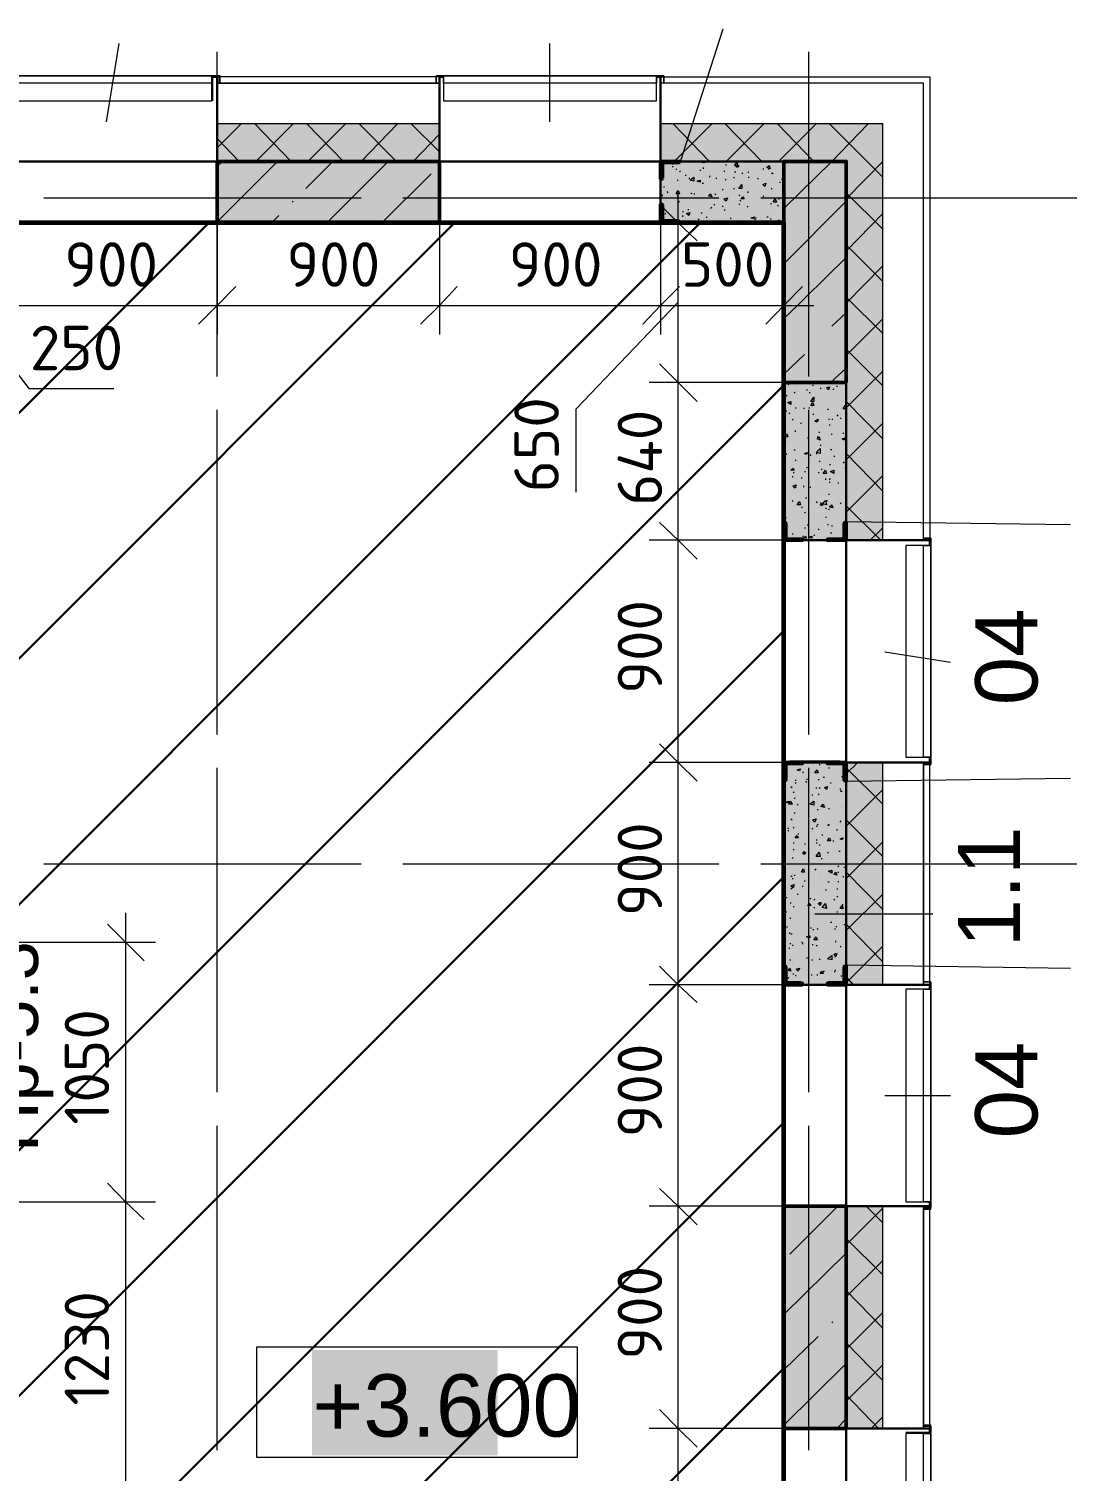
# Model space of a CAD drawing. Header units: millimetres. Extents: x -84737 to 172119, y -43083 to 59399.
# Drawn here: x 134040 to 138277, y 43982 to 49832 of the extents above; entities that cross this region are included whole.
import ezdxf

# ---------------------------------------------------------------- set-up
doc = ezdxf.new("R2010")
doc.units = ezdxf.units.MM
for name, color, linetype, lineweight in [('11) Плинтус ПЛ-2', 70, 'Continuous', 30), ('12) Наливной пол', 150, 'Continuous', 30), ('15) Штукатурка стен СТ-1.1', 161, 'Continuous', 60), ('16) Краска СТ-1.1 стена', 5, 'Continuous', 60), ('20) Шпакл. баз. фин Стена', 40, 'Continuous', 60), ('8) Линолеум Л-1.1', 130, 'Continuous', 30)]:
    doc.layers.add(name, color=color, linetype=linetype, lineweight=lineweight)
doc.layers.add('PDF _Геометрия', color=7, linetype='Continuous')
doc.layers.add('PDF _Текст', color=7, linetype='Continuous')
doc.layers.add('PDF _Сплошная заливка', color=7, linetype='Continuous', true_color=0xffffff)
doc.styles.add('PDF GOSTCommon', font='arial.ttf')
doc.styles.add('PDF ISOCPEUR', font='isocpeur.ttf')

msp = doc.modelspace()

# ---------------------------------------------------------------- hatches: boundary and pattern name
at = {"layer": '12) Наливной пол'}
h = msp.add_hatch(dxfattribs=at)
h.set_pattern_fill('ANSI31', color=256, scale=222)
h.paths.add_polyline_path([(133906.4, 38643.9), (137102.4, 38643.9), (137102.4, 49044.5), (133906.4, 49044.5)])
at = {"layer": '8) Линолеум Л-1.1'}
h = msp.add_hatch(dxfattribs=at)
h.set_pattern_fill('ANSI31', color=256, scale=222)
h.paths.add_polyline_path([(133906.4, 38643.9), (137102.4, 38643.9), (137102.4, 49044.5), (133906.4, 49044.5)])
at = {"layer": 'PDF _Сплошная заливка', "transparency": 33554559}
h = msp.add_hatch(color=256, dxfattribs=at)
h.paths.add_polyline_path([(132153.9, 49294.3), (132153.9, 49446.6), (130003.5, 49446.6), (130003.5, 49294.3)])
h.paths.add_polyline_path([(136602.9, 49446.6), (136602.9, 49294.3), (137504.5, 49294.3), (137504.5, 49446.6)])
h.paths.add_polyline_path([(135705.4, 49294.3), (135705.4, 49446.6), (134803.8, 49446.6), (134803.8, 49294.3)])
h.paths.add_polyline_path([(133906.4, 49294.3), (133906.4, 49446.6), (133055.6, 49446.6), (133055.6, 49294.3)])
h = msp.add_hatch(color=256, dxfattribs=at)
h.paths.add_polyline_path([(137356.3, 47757.7), (137504.5, 47757.7), (137504.5, 49294.3), (137356.3, 49294.3)])
h.paths.add_polyline_path([(137356.3, 44155.3), (137504.5, 44155.3), (137504.5, 45057), (137356.3, 45057)])
h.paths.add_polyline_path([(137356.3, 42356.3), (137504.5, 42356.3), (137504.5, 43257.9), (137356.3, 43257.9)])
h.paths.add_polyline_path([(137504.5, 41454.6), (137356.3, 41454.6), (137356.3, 40739.2), (137504.5, 40739.2)])
h.paths.add_polyline_path([(137356.3, 45954.4), (137504.5, 45954.4), (137504.5, 46856), (137356.3, 46856)])
h = msp.add_hatch(color=256, dxfattribs=at)
h.paths.add_polyline_path([(137102.4, 47757.7), (137356.3, 47757.7), (137356.3, 48396.8), (137102.4, 48396.8)])
h.paths.add_polyline_path([(137356.3, 46856), (137102.4, 46856), (137102.4, 45954.4), (137356.3, 45954.4)])

# ---------------------------------------------------------------- linework, layer by layer
at = {"layer": '11) Плинтус ПЛ-2'}
msp.add_lwpolyline([(133906.4, 45073.9), (133906.4, 38643.9), (137102.4, 38643.9), (137102.4, 49044.5), (133906.4, 49044.5), (133906.4, 46127.9)], dxfattribs=at)
at = {"layer": '15) Штукатурка стен СТ-1.1'}
msp.add_lwpolyline([(133906.4, 45073.9), (133906.4, 38643.9), (137102.4, 38643.9), (137102.4, 49044.5), (133906.4, 49044.5), (133906.4, 46127.9)], dxfattribs=at)
at = {"layer": '16) Краска СТ-1.1 стена'}
msp.add_lwpolyline([(133906.4, 45073.9), (133906.4, 38643.9), (137102.4, 38643.9), (137102.4, 49044.5), (133906.4, 49044.5), (133906.4, 46127.9)], dxfattribs=at)
at = {"layer": '20) Шпакл. баз. фин Стена'}
msp.add_lwpolyline([(133906.4, 45073.9), (133906.4, 38643.9), (137102.4, 38643.9), (137102.4, 49044.5), (133906.4, 49044.5), (133906.4, 46127.9)], dxfattribs=at)
at = {"layer": '8) Линолеум Л-1.1'}
msp.add_lwpolyline([(133906.4, 38643.9), (137102.4, 38643.9), (137102.4, 49044.5), (133906.4, 49044.5)], close=True, dxfattribs=at)
at = {"layer": 'PDF _Геометрия', "lineweight": 9}
for points in [[(136683.3, 49294.3), (136856.8, 49831.9)], [(134355.1, 49455.1), (134405.9, 49772.6)], [(134803.8, 48739.7), (134803.8, 49738.7)], [(136154.2, 49455.1), (136154.2, 49772.6)], [(137204, 48739.7), (137204, 49738.7)], [(134803.8, 49624.4), (134803.8, 49675.2)], [(137204, 49624.4), (137204, 49675.2)], [(134803.8, 49349.3), (134901.2, 49446.6)], [(135104.4, 49294.3), (134956.2, 49446.6)], [(134960.4, 49294.3), (135112.8, 49446.6)], [(135316, 49294.3), (135167.9, 49446.6)], [(135172.1, 49294.3), (135324.5, 49446.6)], [(135531.9, 49294.3), (135379.5, 49446.6)], [(135388, 49294.3), (135536.1, 49446.6)], [(135705.4, 49332.4), (135591.2, 49446.6)], [(136801.8, 49294.3), (136653.7, 49446.6)], [(136657.9, 49294.3), (136810.3, 49446.6)], [(137013.5, 49294.3), (136865.3, 49446.6)], [(136869.5, 49294.3), (137021.9, 49446.6)], [(137225.1, 49294.3), (137077, 49446.6)], [(137081.2, 49294.3), (137233.6, 49446.6)], [(137102.4, 49103.8), (137297.1, 49294.3), (137445.2, 49446.6)], [(137504.5, 49230.8), (137441, 49294.3), (137288.6, 49446.6)], [(137504.5, 49442.4), (137500.3, 49446.6)], [(134803.8, 48422.2), (134803.8, 49425.5)], [(134892.7, 49294.3), (134803.8, 49387.4)], [(135599.6, 49294.3), (135705.4, 49404.3)], [(137204, 48422.2), (137204, 49425.5)], [(134803.8, 49048.7), (135049.3, 49294.3)], [(134803.8, 49273.1), (134825, 49294.3)], [(135163.6, 49184.2), (135273.7, 49294.3)], [(135248.3, 49044.5), (135498, 49294.3)], [(136602.9, 49277.3), (136607.1, 49277.3)], [(136649.4, 49273.1), (136653.7, 49273.1)], [(136666.4, 49264.6), (136666.4, 49260.4)], [(136721.4, 49290), (136721.4, 49294.3)], [(136759.5, 49294.3), (136759.5, 49290)], [(136763.7, 49260.4), (136763.7, 49256.2)], [(136780.6, 49294.3), (136784.9, 49290), (136772.2, 49290), (136776.4, 49294.3)], [(136776.4, 49264.6), (136776.4, 49268.9)], [(136869.5, 49277.3), (136869.5, 49281.6)], [(136962.7, 49290), (136962.7, 49294.3)], [(137017.7, 49264.6), (137021.9, 49264.6)], [(137038.9, 49264.6), (137043.1, 49264.6)], [(137356.3, 49141.9), (137504.5, 49294.3)], [(133652.4, 49209.6), (133652.4, 48710.1), (133906.4, 48710.1), (134803.8, 48710.1), (135705.4, 48710.1), (136602.9, 48710.1), (137225.1, 48710.1)], [(134803.8, 49209.6), (134803.8, 48710.1), (134803.8, 48591.6)], [(135472.6, 49044.5), (135671.6, 49243.5)], [(135705.4, 49209.6), (135705.4, 48710.1), (135705.4, 48591.6)], [(136602.9, 49209.6), (136602.9, 48710.1), (136602.9, 48591.6)], [(136607.1, 49243.5), (136607.1, 49239.2)], [(136670.6, 49218.1), (136674.8, 49218.1)], [(136679.1, 49251.9), (136683.3, 49256.2)], [(136704.4, 49239.2), (136704.4, 49235)], [(136717.1, 49226.5), (136721.4, 49226.5)], [(136721.4, 49209.6), (136721.4, 49209.6)], [(136772.2, 49205.4), (136776.4, 49205.4)], [(136789.1, 49235), (136789.1, 49235)], [(136801.8, 49235), (136801.8, 49230.8)], [(136827.2, 49226.5), (136831.4, 49226.5)], [(136861.1, 49256.2), (136861.1, 49251.9)], [(136865.3, 49218.1), (136869.5, 49222.3)], [(136899.2, 49230.8), (136903.4, 49226.5)], [(136903.4, 49251.9), (136907.6, 49251.9)], [(136933, 49247.7), (136937.3, 49243.5)], [(136950, 49256.2), (136950, 49256.2)], [(136958.4, 49251.9), (136958.4, 49247.7)], [(136958.4, 49230.8), (136962.7, 49230.8)], [(136996.5, 49226.5), (137000.8, 49222.3)], [(137055.8, 49243.5), (137055.8, 49247.7), (137060, 49243.5)], [(137085.4, 49209.6), (137089.7, 49209.6)], [(137093.9, 49222.3), (137098.1, 49222.3)], [(137102.4, 49209.6), (137102.4, 48710.1), (137102.4, 48591.6)], [(134101.1, 49146.1), (135104.4, 49146.1)], [(134135, 49146.1), (134190, 49146.1)], [(134389, 49146.1), (135388, 49146.1)], [(135303.3, 49146.1), (135354.1, 49146.1)], [(135557.3, 49146.1), (136556.3, 49146.1)], [(135586.9, 49146.1), (135642, 49146.1)], [(135840.9, 49146.1), (136839.9, 49146.1)], [(136602.9, 49158.8), (136611.3, 49158.8), (136607.1, 49150.3), (136602.9, 49150.3)], [(136615.6, 49192.7), (136615.6, 49188.4)], [(136624, 49146.1), (136628.3, 49146.1)], [(136628.3, 49171.5), (136632.5, 49167.3)], [(136670.6, 49154.6), (136674.8, 49154.6)], [(136674.8, 38525.4), (136674.8, 39655.6), (136674.8, 40557.2), (136674.8, 41454.6), (136674.8, 42356.3), (136674.8, 43257.9), (136674.8, 44155.3), (136674.8, 45057), (136674.8, 45954.4), (136674.8, 46856), (136674.8, 47757.7), (136674.8, 48396.8), (136674.8, 49167.3)], [(136679.1, 49192.7), (136679.1, 49192.7)], [(136725.6, 49167.3), (136729.8, 49163)], [(136738.3, 49163), (136742.5, 49163)], [(136755.2, 49146.1), (136810.3, 49146.1)], [(136772.2, 49146.1), (136772.2, 49146.1)], [(136823, 49163), (136827.2, 49158.8)], [(136852.6, 49180), (136856.8, 49180)], [(136865.3, 49158.8), (136865.3, 49158.8)], [(136899.2, 49184.2), (136903.4, 49184.2)], [(136920.3, 49158.8), (136924.6, 49154.6)], [(136958.4, 49167.3), (136958.4, 49171.5)], [(136971.1, 49192.7), (136971.1, 49192.7)], [(137009.2, 49146.1), (138008.2, 49146.1)], [(137017.7, 49154.6), (137021.9, 49150.3)], [(137034.6, 49154.6), (137034.6, 49154.6)], [(137038.9, 49146.1), (137093.9, 49146.1)], [(137051.6, 49184.2), (137055.8, 49184.2)], [(137081.2, 49141.9), (137085.4, 49141.9)], [(137292.8, 49146.1), (138291.8, 49146.1)], [(137504.5, 49019.1), (137356.3, 49167.3)], [(138207.2, 49146.1), (138262.2, 49146.1)], [(135108.6, 49129.2), (135112.8, 49133.4)], [(136607.1, 49082.6), (136607.1, 49078.4)], [(136619.8, 49082.6), (136624, 49082.6)], [(136674.8, 49129.2), (136679.1, 49133.4)], [(136691.8, 49091.1), (136696, 49091.1)], [(136712.9, 49099.5), (136717.1, 49099.5)], [(136767.9, 49082.6), (136772.2, 49086.8)], [(136806, 49103.8), (136810.3, 49108)], [(136818.7, 49120.7), (136823, 49116.5)], [(136852.6, 49112.2), (136856.8, 49112.2)], [(136861.1, 49095.3), (136865.3, 49099.5)], [(136920.3, 49120.7), (136924.6, 49120.7)], [(136924.6, 49137.6), (136928.8, 49133.4)], [(136954.2, 49108), (136958.4, 49112.2)], [(136971.1, 49095.3), (136971.1, 49095.3)], [(137038.9, 49137.6), (137038.9, 49137.6)], [(137051.6, 49120.7), (137051.6, 49124.9)], [(137077, 49116.5), (137081.2, 49112.2)], [(137102.4, 48879.4), (137352.1, 49129.2)], [(137356.3, 48930.2), (137504.5, 49082.6)], [(135023.9, 49044.5), (135053.6, 49074.1)], [(135697, 49044.5), (135705.4, 49053)], [(136175.3, 49044.5), (136674.8, 49044.5), (136793.3, 49044.5)], [(136632.5, 49053), (136632.5, 49048.7)], [(136674.8, 49069.9), (136674.8, 49069.9)], [(136691.8, 49074.1), (136691.8, 49069.9)], [(136729.8, 49048.7), (136729.8, 49044.5)], [(136755.2, 49061.4), (136759.5, 49057.2)], [(136789.1, 49069.9), (136789.1, 49065.7)], [(136865.3, 49078.4), (136865.3, 49078.4)], [(136873.8, 49048.7), (136878, 49048.7)], [(136886.5, 49065.7), (136886.5, 49061.4)], [(136954.2, 49048.7), (136954.2, 49048.7)], [(136983.8, 49061.4), (136988.1, 49057.2)], [(136988.1, 49065.7), (136992.3, 49065.7)], [(137034.6, 49069.9), (137038.9, 49069.9)], [(137047.3, 49061.4), (137051.6, 49061.4)], [(137081.2, 49057.2), (137085.4, 49053)], [(137102.4, 49078.4), (137102.4, 49078.4)], [(137504.5, 48807.5), (137356.3, 48955.6)], [(137102.4, 48655.1), (137356.3, 48904.8)], [(137356.3, 48718.6), (137504.5, 48870.9)], [(137504.5, 48595.8), (137356.3, 48744)], [(134384.7, 48371.4), (134041.9, 48371.4), (133779.4, 48710.1)], [(136260, 47952.4), (136260, 48291), (136674.8, 48722.8)], [(137297.1, 48625.4), (137356.3, 48680.5)], [(137356.3, 48506.9), (137504.5, 48655.1)], [(137242, 48570.4), (137242, 48570.4)], [(134803.8, 48485.7), (134803.8, 48540.8)], [(137102.4, 48430.7), (137187, 48511.1)], [(137204, 48485.7), (137204, 48540.8)], [(137504.5, 48384.1), (137356.3, 48532.3)], [(137292.8, 48396.8), (137356.3, 48456.1)], [(137356.3, 48295.3), (137504.5, 48443.4)], [(137174.3, 48396.8), (136674.8, 48396.8), (136556.3, 48396.8)], [(137119.3, 48392.6), (137123.5, 48388.4)], [(137220.9, 48388.4), (137220.9, 48384.1)], [(137318.2, 48384.1), (137318.2, 48379.9)], [(137115.1, 48341.8), (137115.1, 48346.1)], [(137144.7, 48358.8), (137148.9, 48354.5)], [(137153.2, 48363), (137153.2, 48363)], [(137195.5, 48367.2), (137199.7, 48367.2)], [(137208.2, 48354.5), (137208.2, 48358.8)], [(137250.5, 48375.7), (137254.7, 48371.4)], [(137267.4, 48375.7), (137267.4, 48375.7)], [(137301.3, 48367.2), (137305.5, 48371.4)], [(134803.8, 47287.8), (134803.8, 48286.8)], [(137102.4, 48291), (137106.6, 48291)], [(137110.8, 48282.6), (137115.1, 48282.6)], [(137123.5, 48274.1), (137127.8, 48269.9)], [(137148.9, 48295.3), (137153.2, 48295.3)], [(137182.8, 48295.3), (137187, 48291)], [(137204, 48295.3), (137208.2, 48295.3)], [(137204, 47287.8), (137204, 48286.8)], [(137216.6, 48303.7), (137220.9, 48303.7)], [(137220.9, 48269.9), (137225.1, 48265.6)], [(137246.3, 48265.6), (137246.3, 48265.6)], [(137280.1, 48291), (137284.4, 48286.8)], [(137301.3, 48308), (137301.3, 48308)], [(137318.2, 48265.6), (137322.5, 48261.4)], [(137335.2, 48320.7), (137335.2, 48320.7)], [(137352.1, 48282.6), (137352.1, 48282.6)], [(137504.5, 48168.3), (137356.3, 48320.7)], [(134803.8, 48172.5), (134803.8, 48223.3)], [(137110.8, 48223.3), (137110.8, 48223.3)], [(137136.2, 48248.7), (137140.5, 48244.5)], [(137170.1, 48231.8), (137174.3, 48231.8)], [(137182.8, 48206.4), (137182.8, 48206.4)], [(137199.7, 48172.5), (137204, 48172.5), (137204, 48223.3)], [(137204, 48231.8), (137204, 48236)], [(137284.4, 48248.7), (137288.6, 48248.7)], [(137288.6, 48227.5), (137288.6, 48223.3)], [(137297.1, 48248.7), (137301.3, 48248.7)], [(137330.9, 48252.9), (137335.2, 48252.9)], [(137356.3, 48083.6), (137504.5, 48231.8)], [(137106.6, 48159.8), (137110.8, 48164)], [(137123.5, 48159.8), (137123.5, 48159.8)], [(137148.9, 48202.1), (137148.9, 48197.9)], [(137237.8, 48176.7), (137242, 48176.7)], [(137246.3, 48197.9), (137246.3, 48193.7)], [(137284.4, 48181), (137284.4, 48181)], [(137297.1, 48185.2), (137297.1, 48189.4)], [(137343.6, 48193.7), (137343.6, 48189.4)], [(137352.1, 48189.4), (137356.3, 48189.4)], [(137106.6, 48100.5), (137106.6, 48100.5)], [(137110.8, 48109), (137115.1, 48104.8)], [(137144.7, 48125.9), (137148.9, 48121.7)], [(137191.3, 48104.8), (137191.3, 48104.8)], [(137199.7, 48113.2), (137199.7, 48113.2)], [(137208.2, 48104.8), (137212.4, 48100.5)], [(137233.6, 48109), (137237.8, 48109)], [(137250.5, 48142.9), (137254.7, 48142.9)], [(137292.8, 48125.9), (137297.1, 48125.9)], [(137305.5, 48117.5), (137305.5, 48117.5)], [(137305.5, 48100.5), (137309.8, 48096.3)], [(137504.5, 47956.6), (137356.3, 48109)], [(137102.4, 48041.3), (137106.6, 48041.3)], [(137140.5, 48032.8), (137144.7, 48032.8)], [(137148.9, 48083.6), (137153.2, 48079.4)], [(137187, 48037), (137191.3, 48037)], [(137195.5, 48049.7), (137199.7, 48054)], [(137242, 48032.8), (137246.3, 48032.8)], [(137246.3, 48079.4), (137250.5, 48075.1)], [(137254.7, 48045.5), (137259, 48045.5)], [(137288.6, 48062.4), (137292.8, 48066.7)], [(137343.6, 48075.1), (137347.9, 48070.9)], [(137352.1, 48054), (137352.1, 48049.7)], [(137136.2, 48015.9), (137140.5, 48015.9)], [(137174.3, 48011.6), (137174.3, 48007.4)], [(137182.8, 47977.8), (137182.8, 47973.5)], [(137195.5, 47990.5), (137195.5, 47990.5)], [(137208.2, 47973.5), (137212.4, 47973.5)], [(137271.7, 48007.4), (137271.7, 48003.2)], [(137288.6, 48003.2), (137292.8, 48007.4)], [(137288.6, 47994.7), (137288.6, 47990.5)], [(137322.5, 47990.5), (137326.7, 47990.5)], [(137356.3, 47871.9), (137504.5, 48020.1)], [(134803.8, 46970.3), (134803.8, 47969.3)], [(137136.2, 47918.5), (137140.5, 47914.3)], [(137140.5, 47965.1), (137140.5, 47965.1)], [(137191.3, 47927), (137195.5, 47931.2)], [(137204, 46970.3), (137204, 47969.3)], [(137233.6, 47914.3), (137237.8, 47910)], [(137275.9, 47918.5), (137280.1, 47918.5)], [(137284.4, 47943.9), (137288.6, 47943.9)], [(137322.5, 47922.7), (137322.5, 47922.7)], [(137144.7, 47893.1), (137144.7, 47893.1)], [(137161.6, 47901.6), (137161.6, 47901.6)], [(137174.3, 47893.1), (137178.6, 47888.9)], [(137187, 47867.7), (137191.3, 47871.9)], [(137250.5, 47910), (137254.7, 47910)], [(137271.7, 47888.9), (137275.9, 47884.6)], [(137284.4, 47880.4), (137288.6, 47884.6)], [(137330.9, 47910), (137335.2, 47905.8)], [(137343.6, 47859.2), (137343.6, 47859.2)], [(137496, 47757.7), (137356.3, 47897.3)], [(137102.4, 47846.6), (137110.8, 47850.8), (137106.6, 47838.1), (137102.4, 47838.1)], [(137110.8, 47829.6), (137115.1, 47829.6)], [(137187, 47808.5), (137191.3, 47808.5)], [(137199.7, 47821.2), (137199.7, 47816.9)], [(137229.3, 47846.6), (137229.3, 47846.6)], [(137242, 47804.2), (137246.3, 47800)], [(137271.7, 47850.8), (137275.9, 47850.8)], [(137280.1, 47821.2), (137284.4, 47821.2)], [(137297.1, 47816.9), (137297.1, 47812.7)], [(137347.9, 47821.2), (137352.1, 47816.9)], [(137356.3, 47833.9), (138266.4, 47821.2)], [(137453.7, 47757.7), (137504.5, 47808.5)], [(137174.3, 47757.7), (136674.8, 47757.7), (136556.3, 47757.7)], [(137136.2, 47783.1), (137140.5, 47783.1)], [(137178.6, 47774.6), (137182.8, 47774.6)], [(137225.1, 47778.8), (137229.3, 47778.8)], [(137280.1, 47761.9), (137280.1, 47761.9)], [(137288.6, 47761.9), (137288.6, 47761.9)], [(137292.8, 47787.3), (137297.1, 47787.3)], [(137314, 47757.7), (137322.5, 47766.1), (137322.5, 47757.7)], [(137513, 47304.7), (137779.6, 47262.4)], [(134803.8, 47033.8), (134803.8, 47088.8)], [(137204, 47033.8), (137204, 47088.8)], [(134803.8, 45835.8), (134803.8, 46834.8)], [(137174.3, 46856), (136674.8, 46856), (136556.3, 46856)], [(137102.4, 46834.8), (137106.6, 46834.8), (137110.8, 46826.4), (137102.4, 46826.4)], [(137136.2, 46856), (137136.2, 46856)], [(137153.2, 46834.8), (137153.2, 46834.8)], [(137178.6, 46817.9), (137182.8, 46813.7)], [(137195.5, 46856), (137199.7, 46856)], [(137204, 45835.8), (137204, 46834.8)], [(137246.3, 46847.5), (137250.5, 46847.5)], [(137284.4, 46834.8), (137288.6, 46834.8)], [(137339.4, 46796.8), (137339.4, 46801)], [(137356.3, 46809.5), (137402.9, 46856)], [(137504.5, 46686.7), (137356.3, 46834.8)], [(134803.8, 46716.3), (134803.8, 46771.4)], [(137132, 46758.7), (137136.2, 46754.4)], [(137148.9, 46784.1), (137153.2, 46784.1)], [(137148.9, 46771.4), (137153.2, 46775.6)], [(137191.3, 46779.8), (137195.5, 46775.6)], [(137195.5, 46788.3), (137199.7, 46788.3)], [(137204, 46716.3), (137204, 46771.4)], [(137233.6, 46754.4), (137233.6, 46750.2)], [(137242, 46784.1), (137246.3, 46788.3)], [(137246.3, 46754.4), (137250.5, 46750.2)], [(137263.2, 46796.8), (137267.4, 46796.8)], [(137292.8, 46775.6), (137292.8, 46771.4)], [(137330.9, 46750.2), (137330.9, 46746)], [(137356.3, 46779.8), (138266.4, 46792.5)], [(137356.3, 46597.8), (137504.5, 46746)], [(137102.4, 46712.1), (137102.4, 46712.1)], [(137123.5, 46690.9), (137110.8, 46695.2), (137123.5, 46699.4), (137123.5, 46686.7)], [(137140.5, 46737.5), (137144.7, 46733.3)], [(137144.7, 46712.1), (137148.9, 46712.1)], [(137148.9, 46716.3), (137148.9, 46716.3)], [(137157.4, 46686.7), (137161.6, 46682.5)], [(137216.6, 46724.8), (137220.9, 46724.8)], [(137242, 46724.8), (137246.3, 46729)], [(137330.9, 46741.7), (137335.2, 46741.7)], [(137335.2, 46737.5), (137339.4, 46741.7)], [(137132, 46627.4), (137136.2, 46623.2)], [(137144.7, 46648.6), (137148.9, 46652.8)], [(137170.1, 46652.8), (137170.1, 46652.8)], [(137237.8, 46665.5), (137242, 46665.5)], [(137242, 46644.4), (137242, 46644.4)], [(137254.7, 46682.5), (137259, 46678.2)], [(137284.4, 46669.8), (137288.6, 46669.8)], [(137330.9, 46674), (137330.9, 46674)], [(137335.2, 46678.2), (137335.2, 46678.2)], [(137347.9, 46661.3), (137347.9, 46661.3)], [(137352.1, 46678.2), (137356.3, 46674)], [(137119.3, 46589.3), (137123.5, 46589.3)], [(137119.3, 46580.9), (137123.5, 46580.9)], [(137140.5, 46589.3), (137144.7, 46593.6)], [(137161.6, 46568.2), (137161.6, 46563.9)], [(137178.6, 46585.1), (137178.6, 46585.1)], [(137216.6, 46589.3), (137220.9, 46585.1)], [(137233.6, 46597.8), (137237.8, 46597.8)], [(137237.8, 46602), (137242, 46606.3)], [(137280.1, 46602), (137284.4, 46602)], [(137284.4, 46606.3), (137288.6, 46602)], [(137318.2, 46585.1), (137318.2, 46580.9)], [(137330.9, 46614.7), (137335.2, 46619)], [(137352.1, 46610.5), (137352.1, 46610.5)], [(137504.5, 46475), (137356.3, 46623.2)], [(134803.8, 45518.4), (134803.8, 46517.4)], [(137140.5, 46530.1), (137144.7, 46530.1)], [(137187, 46525.8), (137191.3, 46525.8)], [(137204, 45518.4), (137204, 46517.4)], [(137233.6, 46542.8), (137237.8, 46542.8)], [(137233.6, 46530.1), (137237.8, 46530.1)], [(137246.3, 46521.6), (137250.5, 46521.6)], [(137259, 46563.9), (137259, 46559.7)], [(137301.3, 46538.5), (137305.5, 46538.5)], [(137330.9, 46555.5), (137330.9, 46555.5)], [(137356.3, 46542.8), (137356.3, 46538.5)], [(137356.3, 46386.1), (137504.5, 46534.3)], [(137136.2, 46466.6), (137140.5, 46470.8)], [(137140.5, 46504.7), (137144.7, 46500.4)], [(137140.5, 46453.9), (137140.5, 46453.9)], [(137182.8, 46496.2), (137187, 46492)], [(137187, 46458.1), (137187, 46458.1)], [(137233.6, 46483.5), (137233.6, 46483.5)], [(137254.7, 46466.6), (137259, 46466.6)], [(137280.1, 46492), (137284.4, 46487.7)], [(137326.7, 46496.2), (137330.9, 46496.2)], [(134101.1, 46445.4), (135104.4, 46445.4)], [(134135, 46445.4), (134190, 46445.4)], [(134389, 46445.4), (135388, 46445.4)], [(135303.3, 46445.4), (135354.1, 46445.4)], [(135557.3, 46445.4), (136556.3, 46445.4)], [(135586.9, 46445.4), (135642, 46445.4)], [(135840.9, 46445.4), (136839.9, 46445.4)], [(136755.2, 46445.4), (136810.3, 46445.4)], [(137009.2, 46445.4), (138008.2, 46445.4)], [(137038.9, 46445.4), (137093.9, 46445.4)], [(137132, 46394.6), (137136.2, 46394.6)], [(137136.2, 46407.3), (137136.2, 46407.3)], [(137144.7, 46398.8), (137148.9, 46398.8)], [(137208.2, 46394.6), (137208.2, 46394.6)], [(137229.3, 46420), (137233.6, 46424.2)], [(137242, 46411.5), (137242, 46411.5)], [(137246.3, 46394.6), (137246.3, 46394.6)], [(137292.8, 46445.4), (138291.8, 46445.4)], [(137322.5, 46432.7), (137326.7, 46436.9)], [(137322.5, 46411.5), (137326.7, 46411.5)], [(137343.6, 46394.6), (137343.6, 46390.4)], [(137347.9, 46432.7), (137347.9, 46428.5)], [(137504.5, 46259.2), (137356.3, 46411.5)], [(138207.2, 46445.4), (138262.2, 46445.4)], [(137132, 46343.8), (137136.2, 46348)], [(137136.2, 46386.1), (137140.5, 46386.1)], [(137178.6, 46356.5), (137178.6, 46352.3)], [(137187, 46377.7), (137187, 46373.4)], [(137229.3, 46360.7), (137229.3, 46360.7)], [(137271.7, 46339.6), (137275.9, 46339.6)], [(137318.2, 46343.8), (137322.5, 46343.8)], [(137322.5, 46373.4), (137326.7, 46373.4)], [(137110.8, 46310), (137115.1, 46305.7)], [(137132, 46284.6), (137132, 46288.8)], [(137157.4, 46322.7), (137161.6, 46322.7)], [(137208.2, 46305.7), (137212.4, 46301.5)], [(137225.1, 46297.3), (137229.3, 46301.5)], [(137246.3, 46288.8), (137250.5, 46288.8)], [(137305.5, 46301.5), (137309.8, 46297.3)], [(137318.2, 46310), (137322.5, 46314.2)], [(137339.4, 46280.3), (137343.6, 46280.3)], [(137352.1, 46310), (137356.3, 46310)], [(137356.3, 46174.5), (137504.5, 46322.7)], [(134431.3, 46246.5), (134431.3, 45073.9), (134431.3, 43846.3), (134431.3, 38525.4)], [(137110.8, 46250.7), (137115.1, 46250.7)], [(137127.8, 46225.3), (137132, 46225.3)], [(137140.5, 46271.9), (137144.7, 46271.9)], [(137225.1, 46267.6), (137229.3, 46267.6)], [(137225.1, 46238), (137225.1, 46238)], [(137229.3, 46242.2), (137707.7, 46242.2)], [(137271.7, 46271.9), (137275.9, 46271.9)], [(137318.2, 46250.7), (137322.5, 46250.7)], [(137115.1, 46191.4), (137115.1, 46187.2)], [(137127.8, 46161.8), (137127.8, 46166)], [(137132, 46161.8), (137136.2, 46161.8)], [(137174.3, 46208.4), (137174.3, 46208.4)], [(137178.6, 46195.7), (137178.6, 46195.7)], [(137212.4, 46187.2), (137212.4, 46183)], [(137220.9, 46178.7), (137225.1, 46178.7)], [(137225.1, 46199.9), (137225.1, 46199.9)], [(137237.8, 46183), (137242, 46178.7)], [(137271.7, 46204.1), (137271.7, 46204.1)], [(137292.8, 46208.4), (137297.1, 46208.4)], [(137309.8, 46183), (137309.8, 46178.7)], [(137314, 46191.4), (137318.2, 46191.4)], [(137347.9, 46199.9), (137347.9, 46195.7)], [(137504.5, 46047.5), (137356.3, 46199.9)], [(133931.8, 46127.9), (134431.3, 46127.9), (134554.1, 46127.9)], [(137123.5, 46102.5), (137127.8, 46102.5)], [(137127.8, 46119.5), (137132, 46123.7)], [(137136.2, 46115.2), (137140.5, 46115.2)], [(137174.3, 46127.9), (137178.6, 46127.9)], [(137178.6, 46123.7), (137178.6, 46119.5)], [(137220.9, 46115.2), (137220.9, 46119.5)], [(137233.6, 46115.2), (137237.8, 46111)], [(137246.3, 46136.4), (137246.3, 46136.4)], [(137284.4, 46140.6), (137284.4, 46140.6)], [(137314, 46127.9), (137314, 46132.2)], [(137330.9, 46111), (137335.2, 46106.8)], [(137356.3, 45962.8), (137504.5, 46111)], [(137123.5, 46043.3), (137123.5, 46043.3)], [(137127.8, 46056), (137132, 46056)], [(137195.5, 46064.4), (137199.7, 46064.4)], [(137216.6, 46056), (137220.9, 46056)], [(137246.3, 46060.2), (137250.5, 46056)], [(137309.8, 46081.4), (137314, 46081.4)], [(137309.8, 46068.7), (137314, 46068.7)], [(137352.1, 46077.1), (137356.3, 46077.1)], [(137119.3, 45979.8), (137123.5, 45984)], [(137140.5, 46039), (137140.5, 46039)], [(137140.5, 46000.9), (137140.5, 45996.7)], [(137148.9, 45992.5), (137153.2, 45992.5)], [(137199.7, 46017.9), (137199.7, 46017.9)], [(137216.6, 45992.5), (137216.6, 45996.7)], [(137237.8, 45996.7), (137237.8, 45992.5)], [(137263.2, 46009.4), (137267.4, 46009.4)], [(137297.1, 46013.6), (137297.1, 46013.6)], [(137309.8, 46013.6), (137314, 46013.6)], [(137309.8, 46005.2), (137309.8, 46009.4)], [(137335.2, 45992.5), (137335.2, 45988.2)], [(137356.3, 46034.8), (138266.4, 46022.1)], [(137386, 45954.4), (137356.3, 45988.2)], [(137174.3, 45954.4), (136674.8, 45954.4), (136556.3, 45954.4)], [(137343.6, 45967.1), (137347.9, 45967.1)], [(134803.8, 45581.9), (134803.8, 45632.7)], [(137204, 45581.9), (137204, 45632.7)], [(137513, 45505.7), (137779.6, 45505.7)], [(134803.8, 44379.7), (134803.8, 45382.9)], [(137204, 44379.7), (137204, 45382.9)], [(134803.8, 45264.4), (134803.8, 45319.4)], [(137204, 45264.4), (137204, 45319.4)], [(133931.8, 45073.9), (134431.3, 45073.9), (134554.1, 45073.9)], [(134803.8, 44066.4), (134803.8, 45065.4)], [(137174.3, 45057), (136674.8, 45057), (136556.3, 45057)], [(137127.8, 44862.2), (137322.5, 45057)], [(137204, 44066.4), (137204, 45065.4)], [(137356.3, 44900.3), (137504.5, 45048.5)], [(137504.5, 44989.2), (137436.8, 45057)], [(137504.5, 44777.6), (137356.3, 44925.7)], [(137102.4, 44616.7), (137356.3, 44866.5)], [(137356.3, 44688.7), (137504.5, 44836.8)], [(137504.5, 44561.7), (137356.3, 44714.1)], [(137352.1, 44637.9), (137356.3, 44642.1)], [(137297.1, 44582.9), (137301.3, 44587.1)], [(137356.3, 44477), (137504.5, 44625.2)], [(137102.4, 44392.4), (137242, 44527.8)], [(137504.5, 44350), (137356.3, 44502.4)], [(137102.4, 44168), (137356.3, 44417.8)], [(137356.3, 44265.4), (137504.5, 44413.5)], [(137487.6, 44155.3), (137356.3, 44290.8)], [(134803.8, 44129.9), (134803.8, 44180.7)], [(137204, 44129.9), (137204, 44180.7)], [(137318.2, 44155.3), (137356.3, 44193.4)], [(137457.9, 44155.3), (137504.5, 44201.9)], [(137174.3, 44155.3), (136674.8, 44155.3), (136556.3, 44155.3)], [(136264.2, 44036.8), (136264.2, 44036.8)]]:
    msp.add_lwpolyline(points, dxfattribs=at)
at = {"layer": 'PDF _Геометрия', "lineweight": 30}
for points in [[(133923.3, 49637.1), (133906.4, 49637.1), (133906.4, 49611.7), (133906.4, 49294.3), (134803.8, 49294.3), (133906.4, 49294.3), (133906.4, 49044.5), (133055.6, 49044.5), (131205.7, 49044.5), (131205.7, 46547)], [(134786.9, 49637.1), (134803.8, 49637.1), (134803.8, 49611.7), (134803.8, 49294.3)], [(136585.9, 49637.1), (136602.9, 49637.1), (136602.9, 49611.7), (136602.9, 49294.3), (135705.4, 49294.3), (136602.9, 49294.3), (136602.9, 49044.5), (137102.4, 49044.5), (137102.4, 49294.3), (136602.9, 49294.3), (137102.4, 49294.3)], [(135705.4, 49294.3), (135705.4, 49611.7), (135705.4, 49637.1), (135722.4, 49637.1)], [(137102.4, 49044.5), (133906.4, 49044.5)], [(137356.3, 40557.2), (137356.3, 39655.6), (137102.4, 39655.6), (137102.4, 48396.8), (137356.3, 48396.8), (137356.3, 47757.7), (137356.3, 48396.8)], [(137102.4, 48396.8), (137102.4, 47757.7), (137356.3, 47757.7), (137356.3, 46856), (137102.4, 46856), (137102.4, 46695.2)], [(137695, 46877.2), (137695, 46856), (137669.6, 46856), (137356.3, 46856), (137356.3, 47757.7), (137669.6, 47757.7), (137695, 47757.7), (137695, 47736.5)], [(137102.4, 46856), (137102.4, 45954.4), (137356.3, 45954.4), (137356.3, 45057), (137356.3, 45954.4), (137669.6, 45954.4), (137695, 45954.4), (137695, 45937.4)], [(137695, 45073.9), (137695, 45057), (137669.6, 45057), (137356.3, 45057)], [(137695, 43274.8), (137695, 43257.9), (137669.6, 43257.9), (137356.3, 43257.9), (137356.3, 44155.3), (137356.3, 43257.9), (137102.4, 43257.9), (137102.4, 42356.3), (137356.3, 42356.3), (137356.3, 41454.6), (137356.3, 42356.3), (137669.6, 42356.3), (137695, 42356.3), (137695, 42335.1)], [(137356.3, 44155.3), (137669.6, 44155.3), (137695, 44155.3), (137695, 44138.4)]]:
    msp.add_lwpolyline(points, dxfattribs=at)
at = {"layer": 'PDF _Геометрия', "lineweight": 18}
for points in [[(133923.3, 49641.4), (133923.3, 49539.8), (134782.6, 49539.8), (134782.6, 49641.4), (133923.3, 49641.4), (133893.7, 49641.4), (133893.7, 49611.7), (133893.7, 49641.4), (133923.3, 49641.4), (133923.3, 49539.8), (134782.6, 49539.8)], [(134786.9, 49539.8), (134786.9, 49641.4), (134812.3, 49641.4), (134812.3, 49611.7), (134816.5, 49611.7), (134816.5, 49641.4), (134782.6, 49641.4)], [(134812.3, 49637.1), (134803.8, 49637.1), (134803.8, 49611.7), (135705.4, 49611.7), (135705.4, 49637.1), (135692.7, 49637.1), (134816.5, 49637.1)], [(135726.6, 49641.4), (135692.7, 49641.4), (135692.7, 49611.7), (135692.7, 49641.4), (135722.4, 49641.4), (135722.4, 49539.8), (136585.9, 49539.8), (136585.9, 49641.4), (136615.6, 49641.4), (136615.6, 49611.7), (136615.6, 49641.4), (136585.9, 49641.4), (135722.4, 49641.4), (135722.4, 49539.8), (136585.9, 49539.8), (136585.9, 49641.4)], [(137669.6, 49446.6), (137669.6, 49611.7), (136602.9, 49611.7), (136602.9, 49637.1), (136615.6, 49637.1), (137669.6, 49637.1), (137695, 49637.1), (137695, 47766.1), (137695, 47757.7), (137669.6, 47757.7), (137669.6, 49294.3), (137669.6, 49446.6), (137669.6, 49539.8), (137669.6, 49611.7), (136602.9, 49611.7), (136602.9, 49539.8), (136602.9, 49446.6), (136602.9, 49294.3)], [(135705.4, 49446.6), (134803.8, 49446.6)], [(137504.5, 47757.7), (137504.5, 49294.3), (137504.5, 49446.6), (136602.9, 49446.6)], [(137102.4, 49294.3), (137356.3, 49294.3), (137356.3, 48396.8)], [(137356.3, 47757.7), (137504.5, 47757.7), (137597.6, 47757.7), (137669.6, 47757.7), (137669.6, 49294.3)], [(137699.2, 47736.5), (137699.2, 47766.1), (137669.6, 47766.1), (137699.2, 47766.1), (137699.2, 47736.5), (137597.6, 47736.5), (137597.6, 46877.2), (137699.2, 46877.2), (137699.2, 46847.5), (137669.6, 46847.5), (137699.2, 46847.5), (137699.2, 46877.2), (137699.2, 47736.5), (137597.6, 47736.5), (137597.6, 46877.2), (137699.2, 46877.2)], [(137356.3, 45954.4), (137504.5, 45954.4), (137597.6, 45954.4), (137669.6, 45954.4), (137669.6, 46856), (137597.6, 46856), (137504.5, 46856), (137356.3, 46856)], [(137504.5, 45954.4), (137504.5, 46856)], [(137699.2, 45937.4), (137597.6, 45937.4), (137597.6, 45073.9), (137699.2, 45073.9), (137699.2, 45937.4), (137699.2, 45967.1), (137669.6, 45967.1), (137699.2, 45967.1), (137699.2, 45937.4), (137597.6, 45937.4), (137597.6, 45073.9), (137699.2, 45073.9), (137699.2, 45048.5), (137669.6, 45048.5), (137669.6, 45044.3), (137699.2, 45044.3), (137699.2, 45078.1)], [(137504.5, 44155.3), (137504.5, 45057)], [(137695, 44168), (137695, 45044.3), (137695, 45057), (137669.6, 45057), (137669.6, 44155.3), (137695, 44155.3), (137695, 44163.8)], [(137699.2, 44134.2), (137699.2, 44168), (137669.6, 44168), (137669.6, 44163.8), (137699.2, 44163.8), (137699.2, 44138.4), (137597.6, 44138.4)], [(137597.6, 44134.2), (137597.6, 43274.8), (137699.2, 43274.8), (137699.2, 43245.2), (137669.6, 43245.2), (137699.2, 43245.2), (137699.2, 43274.8), (137699.2, 44134.2), (137597.6, 44134.2), (137597.6, 43274.8), (137699.2, 43274.8)]]:
    msp.add_lwpolyline(points, dxfattribs=at)
for points in [[(133923.3, 49611.7), (133923.3, 49641.4), (134782.6, 49641.4), (134782.6, 49611.7)], [(134803.8, 49611.7), (134803.8, 49539.8), (134803.8, 49446.6), (134803.8, 49294.3), (135705.4, 49294.3), (135705.4, 49446.6), (135705.4, 49539.8), (135705.4, 49611.7)], [(135722.4, 49611.7), (135722.4, 49641.4), (136585.9, 49641.4), (136585.9, 49611.7)], [(137669.6, 47736.5), (137699.2, 47736.5), (137699.2, 46877.2), (137669.6, 46877.2)], [(137669.6, 45954.4), (137695, 45954.4), (137695, 45967.1), (137695, 46847.5), (137695, 46856), (137669.6, 46856)], [(137669.6, 45937.4), (137699.2, 45937.4), (137699.2, 45073.9), (137669.6, 45073.9)], [(137669.6, 45057), (137597.6, 45057), (137504.5, 45057), (137356.3, 45057), (137356.3, 44155.3), (137504.5, 44155.3), (137597.6, 44155.3), (137669.6, 44155.3)], [(137669.6, 44134.2), (137699.2, 44134.2), (137699.2, 43274.8), (137669.6, 43274.8)]]:
    msp.add_lwpolyline(points, close=True, dxfattribs=at)
at = {"layer": 'PDF _Геометрия', "lineweight": 50}
for points in [[(134803.8, 49044.5), (135705.4, 49044.5), (135705.4, 49294.3), (134803.8, 49294.3)], [(136611.3, 49226.5), (136611.3, 49290), (136674.8, 49290), (136679.1, 49290), (136679.1, 49294.3), (136602.9, 49294.3), (136602.9, 49222.3), (136607.1, 49222.3)], [(137356.3, 48396.8), (137356.3, 49294.3), (137102.4, 49294.3), (137102.4, 48396.8)], [(136611.3, 49053), (136611.3, 49116.5), (136607.1, 49120.7), (136602.9, 49120.7), (136602.9, 49044.5), (136679.1, 49044.5), (136679.1, 49048.7), (136674.8, 49053)], [(137174.3, 47761.9), (137110.8, 47761.9), (137110.8, 47825.4), (137106.6, 47829.6), (137102.4, 47829.6), (137102.4, 47757.7), (137178.6, 47757.7), (137178.6, 47761.9)], [(137347.9, 47761.9), (137284.4, 47761.9), (137280.1, 47761.9), (137280.1, 47757.7), (137356.3, 47757.7), (137356.3, 47829.6), (137352.1, 47829.6), (137347.9, 47825.4)], [(137110.8, 46851.8), (137174.3, 46851.8), (137178.6, 46851.8), (137178.6, 46856), (137102.4, 46856), (137102.4, 46779.8), (137106.6, 46784.1), (137110.8, 46784.1)], [(137284.4, 46851.8), (137347.9, 46851.8), (137347.9, 46784.1), (137352.1, 46784.1), (137356.3, 46779.8), (137356.3, 46856), (137280.1, 46856), (137280.1, 46851.8)], [(137174.3, 45962.8), (137110.8, 45962.8), (137110.8, 46026.3), (137106.6, 46030.6), (137102.4, 46030.6), (137102.4, 45954.4), (137178.6, 45954.4), (137178.6, 45958.6)], [(137347.9, 45962.8), (137284.4, 45962.8), (137280.1, 45958.6), (137280.1, 45954.4), (137356.3, 45954.4), (137356.3, 46030.6), (137352.1, 46030.6), (137347.9, 46026.3)], [(137356.3, 44155.3), (137356.3, 45057), (137102.4, 45057), (137102.4, 44155.3)]]:
    msp.add_lwpolyline(points, close=True, dxfattribs=at)
at = {"layer": 'PDF _Геометрия', "lineweight": 9}
for points in [[(136657.9, 49294.3), (136653.7, 49281.6), (136645.2, 49290)], [(136911.9, 49290), (136916.1, 49277.3), (136903.4, 49277.3)], [(136920.3, 49277.3), (136916.1, 49268.9), (136907.6, 49273.1)], [(137043.1, 49277.3), (137047.3, 49264.6), (137034.6, 49268.9)], [(136738.3, 49213.8), (136721.4, 49218.1), (136738.3, 49230.8)], [(136763.7, 49218.1), (136763.7, 49209.6), (136751, 49213.8)], [(136933, 49184.2), (136920.3, 49184.2), (136933, 49201.1)], [(137030.4, 49205.4), (137026.2, 49192.7), (137017.7, 49201.1)], [(136674.8, 49175.7), (136679.1, 49163), (136666.4, 49163)], [(136806, 49163), (136810.3, 49150.3), (136797.6, 49154.6)], [(136873.8, 49146.1), (136869.5, 49133.4), (136861.1, 49141.9)], [(136937.3, 49150.3), (136941.5, 49141.9), (136928.8, 49141.9)], [(137068.5, 49141.9), (137072.7, 49129.2), (137060, 49129.2)], [(136721.4, 49086.8), (136717.1, 49074.1), (136708.7, 49082.6)], [(136983.8, 49069.9), (136979.6, 49061.4), (136971.1, 49065.7)], [(137225.1, 48320.7), (137212.4, 48320.7), (137225.1, 48337.6)], [(137288.6, 48379.9), (137284.4, 48367.2), (137275.9, 48375.7)], [(137132, 48320.7), (137132, 48308), (137119.3, 48316.4)], [(137220.9, 48316.4), (137225.1, 48303.7), (137212.4, 48303.7)], [(137352.1, 48303.7), (137356.3, 48291), (137343.6, 48291)], [(137242, 48248.7), (137237.8, 48236), (137229.3, 48240.2)], [(137115.1, 48189.4), (137119.3, 48176.7), (137106.6, 48176.7)], [(137246.3, 48176.7), (137250.5, 48164), (137237.8, 48168.3)], [(137352.1, 48172.5), (137347.9, 48164), (137339.4, 48168.3)], [(137199.7, 48113.2), (137195.5, 48104.8), (137187, 48109)], [(137250.5, 48109), (137233.6, 48113.2), (137250.5, 48130.2)], [(137140.5, 48049.7), (137144.7, 48041.3), (137132, 48041.3)], [(137271.7, 48041.3), (137275.9, 48028.6), (137263.2, 48028.6)], [(137305.5, 48041.3), (137305.5, 48028.6), (137292.8, 48037)], [(137153.2, 47982), (137148.9, 47969.3), (137140.5, 47977.8)], [(137165.9, 47914.3), (137170.1, 47901.6), (137157.4, 47901.6)], [(137275.9, 47901.6), (137259, 47905.8), (137271.7, 47918.5)], [(137263.2, 47910), (137259, 47897.3), (137250.5, 47901.6)], [(137297.1, 47901.6), (137301.3, 47888.9), (137288.6, 47893.1)], [(137191.3, 47774.6), (137195.5, 47766.1), (137182.8, 47766.1)], [(137216.6, 47774.6), (137216.6, 47766.1), (137204, 47770.4)], [(137170.1, 46830.6), (137165.9, 46822.2), (137157.4, 46826.4)], [(137237.8, 46826.4), (137242, 46813.7), (137229.3, 46813.7)], [(137280.1, 46758.7), (137275.9, 46746), (137267.4, 46754.4)], [(137132, 46699.4), (137136.2, 46686.7), (137123.5, 46686.7)], [(137225.1, 46682.5), (137208.2, 46686.7), (137225.1, 46699.4)], [(137263.2, 46686.7), (137267.4, 46674), (137254.7, 46678.2)], [(137233.6, 46627.4), (137229.3, 46614.7), (137220.9, 46623.2)], [(137157.4, 46559.7), (137161.6, 46551.2), (137148.9, 46551.2)], [(137288.6, 46551.2), (137292.8, 46538.5), (137280.1, 46538.5)], [(137343.6, 46551.2), (137339.4, 46542.8), (137330.9, 46547)], [(137191.3, 46492), (137187, 46483.5), (137178.6, 46487.7)], [(137250.5, 46475), (137233.6, 46475), (137246.3, 46492)], [(137182.8, 46424.2), (137187, 46411.5), (137174.3, 46411.5)], [(137297.1, 46420), (137297.1, 46407.3), (137284.4, 46415.8)], [(137314, 46411.5), (137318.2, 46398.8), (137305.5, 46403.1)], [(137144.7, 46360.7), (137140.5, 46348), (137132, 46356.5)], [(137284.4, 46369.2), (137284.4, 46373.4)], [(137208.2, 46284.6), (137212.4, 46276.1), (137199.7, 46276.1)], [(137254.7, 46288.8), (137250.5, 46276.1), (137242, 46284.6)], [(137275.9, 46263.4), (137259, 46267.6), (137271.7, 46284.6)], [(137339.4, 46276.1), (137343.6, 46263.4), (137330.9, 46263.4)], [(137356.3, 46208.4), (137352.1, 46208.4)], [(137102.4, 46149.1), (137106.6, 46149.1)], [(137208.2, 46153.3), (137208.2, 46144.9), (137195.5, 46149.1)], [(137233.6, 46149.1), (137237.8, 46136.4), (137225.1, 46136.4)], [(137297.1, 46056), (137280.1, 46060.2), (137297.1, 46072.9)], [(137318.2, 46081.4), (137314, 46068.7), (137305.5, 46077.1)], [(137127.8, 46022.1), (137132, 46009.4), (137119.3, 46013.6)], [(137165.9, 46022.1), (137161.6, 46009.4), (137153.2, 46017.9)], [(137259, 46009.4), (137263.2, 46000.9), (137250.5, 46000.9)], [(134964.7, 44036.8), (134964.7, 44485.5), (136264.2, 44485.5), (136264.2, 44036.8)]]:
    msp.add_lwpolyline(points, close=True, dxfattribs=at)
at = {"layer": 'PDF _Геометрия', "lineweight": 20}
for points in [[(136598.6, 49120.7), (136674.8, 49044.5), (136751, 48972.5)], [(134880, 48786.3), (134803.8, 48710.1), (134727.6, 48633.9)], [(135777.4, 48786.3), (135705.4, 48710.1), (135629.3, 48633.9)], [(136679.1, 48786.3), (136602.9, 48710.1), (136530.9, 48633.9)], [(137178.6, 48786.3), (137102.4, 48710.1), (137030.4, 48633.9)], [(136598.6, 48473), (136674.8, 48396.8), (136751, 48320.7)], [(136598.6, 47829.6), (136674.8, 47757.7), (136751, 47681.5)], [(136598.6, 46932.2), (136674.8, 46856), (136751, 46779.8)], [(134507.5, 46051.7), (134431.3, 46127.9), (134359.3, 46199.9)], [(136598.6, 46030.6), (136674.8, 45954.4), (136751, 45882.4)], [(134507.5, 45001.9), (134431.3, 45073.9), (134359.3, 45150.1)], [(136598.6, 45128.9), (136674.8, 45057), (136751, 44980.8)], [(136598.6, 44231.5), (136674.8, 44155.3), (136751, 44079.1)]]:
    msp.add_lwpolyline(points, dxfattribs=at)
at = {"layer": 'PDF _Геометрия', "lineweight": 30}
for points in [[(137102.4, 49044.5), (133906.4, 49044.5), (133906.4, 38643.9), (137102.4, 38643.9)], [(137127.8, 46860.2), (137330.9, 46860.2), (137330.9, 46856), (137127.8, 46856)], [(137356.3, 45954.4), (137356.3, 46856)]]:
    msp.add_lwpolyline(points, close=True, dxfattribs=at)
at = {"layer": 'PDF _Сплошная заливка', "lineweight": 5, "transparency": 33554559}
for points in [[(134803.8, 49294.3), (134803.8, 49044.5), (135705.4, 49294.3), (135705.4, 49044.5)], [(136602.9, 49294.3), (136602.9, 49044.5), (137102.4, 49294.3), (137102.4, 49044.5)], [(137102.4, 49294.3), (137102.4, 48396.8), (137356.3, 49294.3), (137356.3, 48396.8)], [(137102.4, 45057), (137102.4, 44155.3), (137356.3, 45057), (137356.3, 44155.3)]]:
    msp.add_solid(points, dxfattribs=at)
at = {"layer": 'PDF _Сплошная заливка', "lineweight": 9, "transparency": 33554559}
msp.add_solid([(135189, 44472.8), (135189, 44045.3), (135942.5, 44472.8), (135942.5, 44045.3)], dxfattribs=at)

# ---------------------------------------------------------------- texts
at = {"layer": 'PDF _Текст', "attachment_point": 4}
for s, insert, char_height, style in [('900', (134183.5, 48876), 180.46, 'PDF ISOCPEUR'), ('900', (135085.2, 48876), 180.46, 'PDF ISOCPEUR'), ('900', (135986.9, 48876), 180.46, 'PDF ISOCPEUR'), ('500', (136685.4, 48876), 180.46, 'PDF ISOCPEUR'), ('250', (134043.8, 48537.4), 180.46, 'PDF ISOCPEUR'), ('+3.600', (135191, 44246.4), 252.42, 'PDF GOSTCommon')]:
    msp.add_mtext(s, dxfattribs=dict(at, insert=insert, char_height=char_height, style=style))
at = {"layer": 'PDF _Текст', "attachment_point": 4, "rotation": 90}
for s, insert, char_height, style in [('650', (136099.9, 47951.9), 180.46, 'PDF ISOCPEUR'), ('640', (136519, 47896.9), 180.46, 'PDF ISOCPEUR'), ('900', (136519, 47134.9), 180.46, 'PDF ISOCPEUR'), ('04', (138007.6, 47088.3), 252.47, 'PDF GOSTCommon'), ('900', (136519, 46233.3), 180.46, 'PDF ISOCPEUR'), ('1.1', (137935.6, 46106.2), 252.47, 'PDF GOSTCommon'), ('Пр-5.3', (134005.8, 45276.5), 204.12, 'PDF GOSTCommon'), ('1050', (134275.4, 45386.6), 180.46, 'PDF ISOCPEUR'), ('900', (136519, 45335.8), 180.46, 'PDF ISOCPEUR'), ('04', (138007.6, 45331.5), 252.47, 'PDF GOSTCommon'), ('900', (136519, 44434.1), 180.46, 'PDF ISOCPEUR'), ('1230', (134275.4, 44247.8), 180.46, 'PDF ISOCPEUR')]:
    msp.add_mtext(s, dxfattribs=dict(at, insert=insert, char_height=char_height, style=style))

doc.saveas('drawing.dxf')
